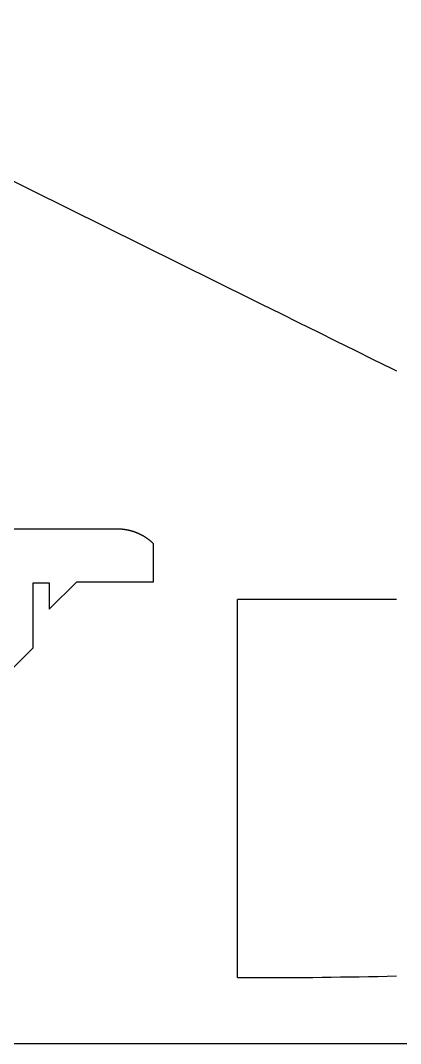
# Model space of a CAD drawing. Header units: inches. Extents: x -1514 to 1282, y -2074 to 286.
# Drawn here: x -754.63 to -747.11, y -1612.21 to -1591.96 of the extents above; entities that cross this region are included whole.
import ezdxf

# ---------------------------------------------------------------- set-up
doc = ezdxf.new("R2010")
doc.units = ezdxf.units.IN
doc.header["$LTSCALE"] = 0.1
doc.header["$MEASUREMENT"] = 0
doc.layers.add('pic', color=1, linetype='Continuous')

msp = doc.modelspace()

# ---------------------------------------------------------------- linework, layer by layer
at = {"color": 7, "linetype": 'Continuous', "lineweight": 25}
for p, q in [((-750.34111, -1610.90123), (-750.34111, -1603.41523)), ((-747.19364, -1603.41523), (-750.34111, -1603.41523)), ((-750.34111, -1610.90123), (-750.1416, -1610.90123))]:
    msp.add_line(p, q, dxfattribs=at)
for points in [[(-754.97683, -1595.03571), (-754.6106, -1595.21702), (-754.24439, -1595.39835), (-753.87818, -1595.57971), (-753.51198, -1595.76109), (-753.1458, -1595.94249), (-752.77962, -1596.12392), (-752.41346, -1596.30536), (-752.0473, -1596.48683), (-751.68116, -1596.66832), (-751.31503, -1596.84983), (-750.94891, -1597.03137), (-750.5828, -1597.21292), (-750.2167, -1597.3945), (-749.85061, -1597.5761), (-749.48454, -1597.75772), (-749.11847, -1597.93936), (-748.75241, -1598.12103), (-748.38637, -1598.30271), (-748.02033, -1598.48442), (-747.65431, -1598.66614), (-747.28829, -1598.84789), (-747.1945, -1598.89447)], [(-755.09797, -1605.08432), (-754.38386, -1604.37021), (-754.38386, -1603.08432), (-754.06422, -1603.08432), (-754.06184, -1603.60644), (-753.51974, -1603.06434), (-752.00217, -1603.06434), (-752.00217, -1602.31214), (-752.01587, -1602.2992), (-752.02025, -1602.29511), (-752.02467, -1602.29104), (-752.02911, -1602.287), (-752.03357, -1602.28298), (-752.03806, -1602.27899), (-752.04258, -1602.27502), (-752.04712, -1602.27108), (-752.05169, -1602.26717), (-752.05628, -1602.26328), (-752.0609, -1602.25942), (-752.06554, -1602.25558), (-752.0702, -1602.25178), (-752.07489, -1602.24799), (-752.0796, -1602.24424), (-752.08433, -1602.24051), (-752.08909, -1602.23681), (-752.09387, -1602.23314), (-752.09867, -1602.2295), (-752.10349, -1602.22588), (-752.10834, -1602.22229), (-752.1132, -1602.21873), (-752.11809, -1602.2152), (-752.123, -1602.2117), (-752.12793, -1602.20822), (-752.13288, -1602.20478), (-752.13785, -1602.20136), (-752.14284, -1602.19797), (-752.14785, -1602.19461), (-752.15288, -1602.19129), (-752.15793, -1602.18799), (-752.163, -1602.18472), (-752.16809, -1602.18148), (-752.17319, -1602.17827), (-752.17832, -1602.17509), (-752.18346, -1602.17194), (-752.18862, -1602.16882), (-752.1938, -1602.16574), (-752.19899, -1602.16268), (-752.20421, -1602.15966), (-752.20944, -1602.15666), (-752.21468, -1602.1537), (-752.21994, -1602.15077), (-752.22522, -1602.14787), (-752.23052, -1602.14501), (-752.23583, -1602.14217), (-752.24115, -1602.13937), (-752.24649, -1602.1366), (-752.25185, -1602.13387), (-752.25722, -1602.13116), (-752.2626, -1602.12849), (-752.268, -1602.12585), (-752.27341, -1602.12325), (-752.27884, -1602.12068), (-752.28428, -1602.11814), (-752.28973, -1602.11564), (-752.2952, -1602.11317), (-752.30068, -1602.11073), (-752.30617, -1602.10833), (-752.31169, -1602.10596), (-752.31722, -1602.10362), (-752.32277, -1602.10131), (-752.32833, -1602.09904), (-752.33391, -1602.09679), (-752.3395, -1602.09458), (-752.3451, -1602.09241), (-752.35073, -1602.09027), (-752.35636, -1602.08815), (-752.36201, -1602.08608), (-752.36767, -1602.08403), (-752.37335, -1602.08202), (-752.37904, -1602.08004), (-752.38474, -1602.0781), (-752.39046, -1602.07619), (-752.39618, -1602.07431), (-752.40192, -1602.07246), (-752.40767, -1602.07065), (-752.41343, -1602.06888), (-752.4192, -1602.06713), (-752.42498, -1602.06542), (-752.43078, -1602.06374), (-752.43658, -1602.0621), (-752.44239, -1602.06049), (-752.44822, -1602.05892), (-752.45405, -1602.05738), (-752.45989, -1602.05587), (-752.46574, -1602.0544), (-752.47159, -1602.05296), (-752.47746, -1602.05156), (-752.48333, -1602.05019), (-752.48921, -1602.04885), (-752.4951, -1602.04755), (-752.501, -1602.04629), (-752.5069, -1602.04506), (-752.51281, -1602.04386), (-752.51872, -1602.0427), (-752.52464, -1602.04158), (-752.53057, -1602.04049), (-752.5365, -1602.03943), (-752.54243, -1602.03841), (-752.54837, -1602.03743), (-752.55432, -1602.03648), (-752.56027, -1602.03556), (-752.56622, -1602.03468), (-752.57217, -1602.03384), (-752.57813, -1602.03303), (-752.5841, -1602.03226), (-752.59006, -1602.03153), (-752.59603, -1602.03083), (-752.602, -1602.03016), (-752.60797, -1602.02954), (-752.61394, -1602.02894), (-752.61989, -1602.02839), (-752.62289, -1602.02813), (-752.6244, -1602.028), (-752.62594, -1602.02787), (-752.63196, -1602.02738), (-752.63802, -1602.02693), (-752.64408, -1602.02651), (-752.65014, -1602.02613), (-752.65621, -1602.02578), (-752.66227, -1602.02548), (-752.66834, -1602.0252), (-752.67441, -1602.02497), (-752.68048, -1602.02477), (-752.68655, -1602.02461), (-752.69263, -1602.02448), (-752.6987, -1602.02439), (-752.70477, -1602.02433), (-752.7108, -1602.02432), (-768.95232, -1602.02432)]]:
    msp.add_lwpolyline(points, dxfattribs=at)
msp.add_arc((-750.1416, -1481.41523), 129.486, 270, 271.3051728, dxfattribs=at)
at = {"layer": 'pic', "color": 1}
msp.add_lwpolyline([(-819.49842, -1612.20503), (-705.99842, -1612.20503), (-705.99842, -1569.20503), (-819.49842, -1569.20503)], close=True, dxfattribs=at)

doc.saveas('drawing.dxf')
